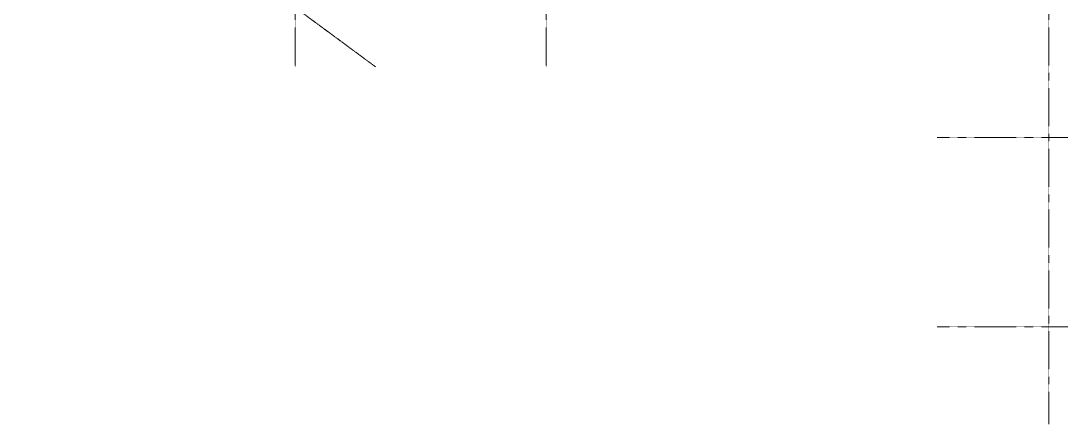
# Model space of a CAD drawing. Header units: millimetres. Extents: x 2402294 to 3337895, y 3394997 to 3969149.
# Drawn here: x 2498874 to 2529930, y 3809098 to 3821132 of the extents above; entities that cross this region are included whole.
import ezdxf

# ---------------------------------------------------------------- set-up
doc = ezdxf.new("R2010")
doc.units = ezdxf.units.MM
doc.header["$MEASUREMENT"] = 0
doc.linetypes.add('CENTER', pattern=[2, 1.25, -0.25, 0.25, -0.25])
doc.layers.add('centreline', color=52, linetype='CENTER', lineweight=5)
doc.layers.add('wall 0.4', color=7, linetype='Continuous', lineweight=40)

# ---------------------------------------------------------------- blocks, each defined once
blk = doc.blocks.new('main grid')
at = {"layer": 'centreline', "ltscale": 5}
for p, q in [((2518911, 4018930), (2518911, 3987284)), ((2526411, 4018930), (2526411, 3987284)), ((2541411, 4018930), (2541411, 3976624)), ((2559988, 3985172), (2538074, 3985172)), ((2559988, 3979531), (2538074, 3979531))]:
    blk.add_line(p, q, dxfattribs=at)
blk.add_lwpolyline([(2510725, 3995097), (2521316, 3987284)], dxfattribs=at)

msp = doc.modelspace()

# ---------------------------------------------------------------- block references
at = {"layer": 'wall 0.4'}
msp.add_blockref('main grid', (-11851, -167525.7), dxfattribs=at)

doc.saveas('drawing.dxf')
